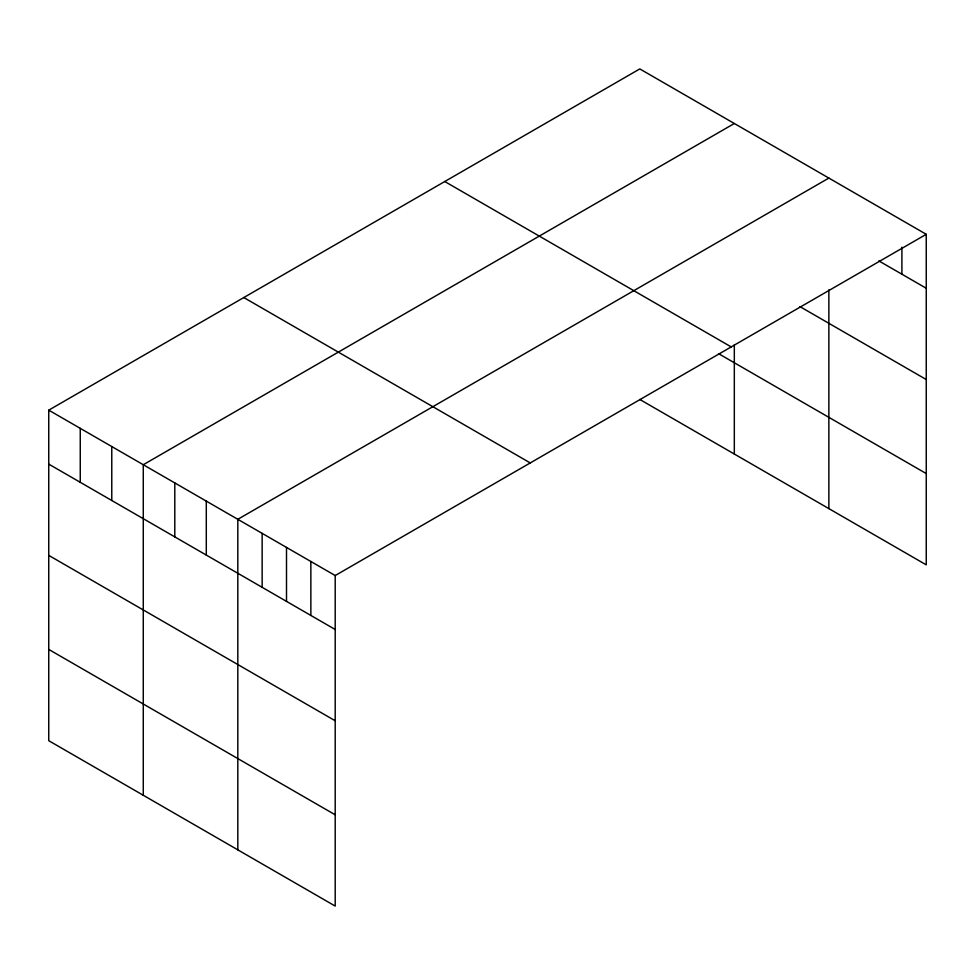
<?xml version="1.0" encoding="UTF-8"?>
<svg xmlns="http://www.w3.org/2000/svg" width="975" height="975" viewBox="0 0 975 975"><rect width="100%" height="100%" fill="white"/><g stroke="black" fill="none" stroke-linecap="round" stroke-linejoin="round"><path stroke-width="1.46" d="M926.25 234.305L335.205 575.543L335.205 906.08L48.75 740.695L48.75 410.158L639.795 68.92L926.25 234.305L926.25 564.842L639.795 399.457M734.321 123.496L143.276 464.734L143.276 795.271M828.86 178.072L237.815 519.309L237.815 849.859M878.828 260.886L926.25 288.259M799.975 306.625L926.25 379.531M444.746 181.521L731.201 346.905M718.575 353.669L926.25 473.57M243.799 297.546L530.254 462.93M48.75 410.158L335.205 575.543M48.75 464.112L335.205 629.497M48.75 555.384L335.205 720.769M48.75 649.423L335.205 814.807M901.899 247.223L901.899 274.207M828.86 289.843L828.86 508.621M734.321 344.857L734.321 454.045M310.854 561.478L310.854 615.444M286.504 547.426L286.504 601.38M262.153 533.362L262.153 587.328M206.298 501.113L206.298 555.08M174.793 482.918L174.793 536.884M111.772 446.538L111.772 500.504M80.255 428.342L80.255 482.308"/></g></svg>
